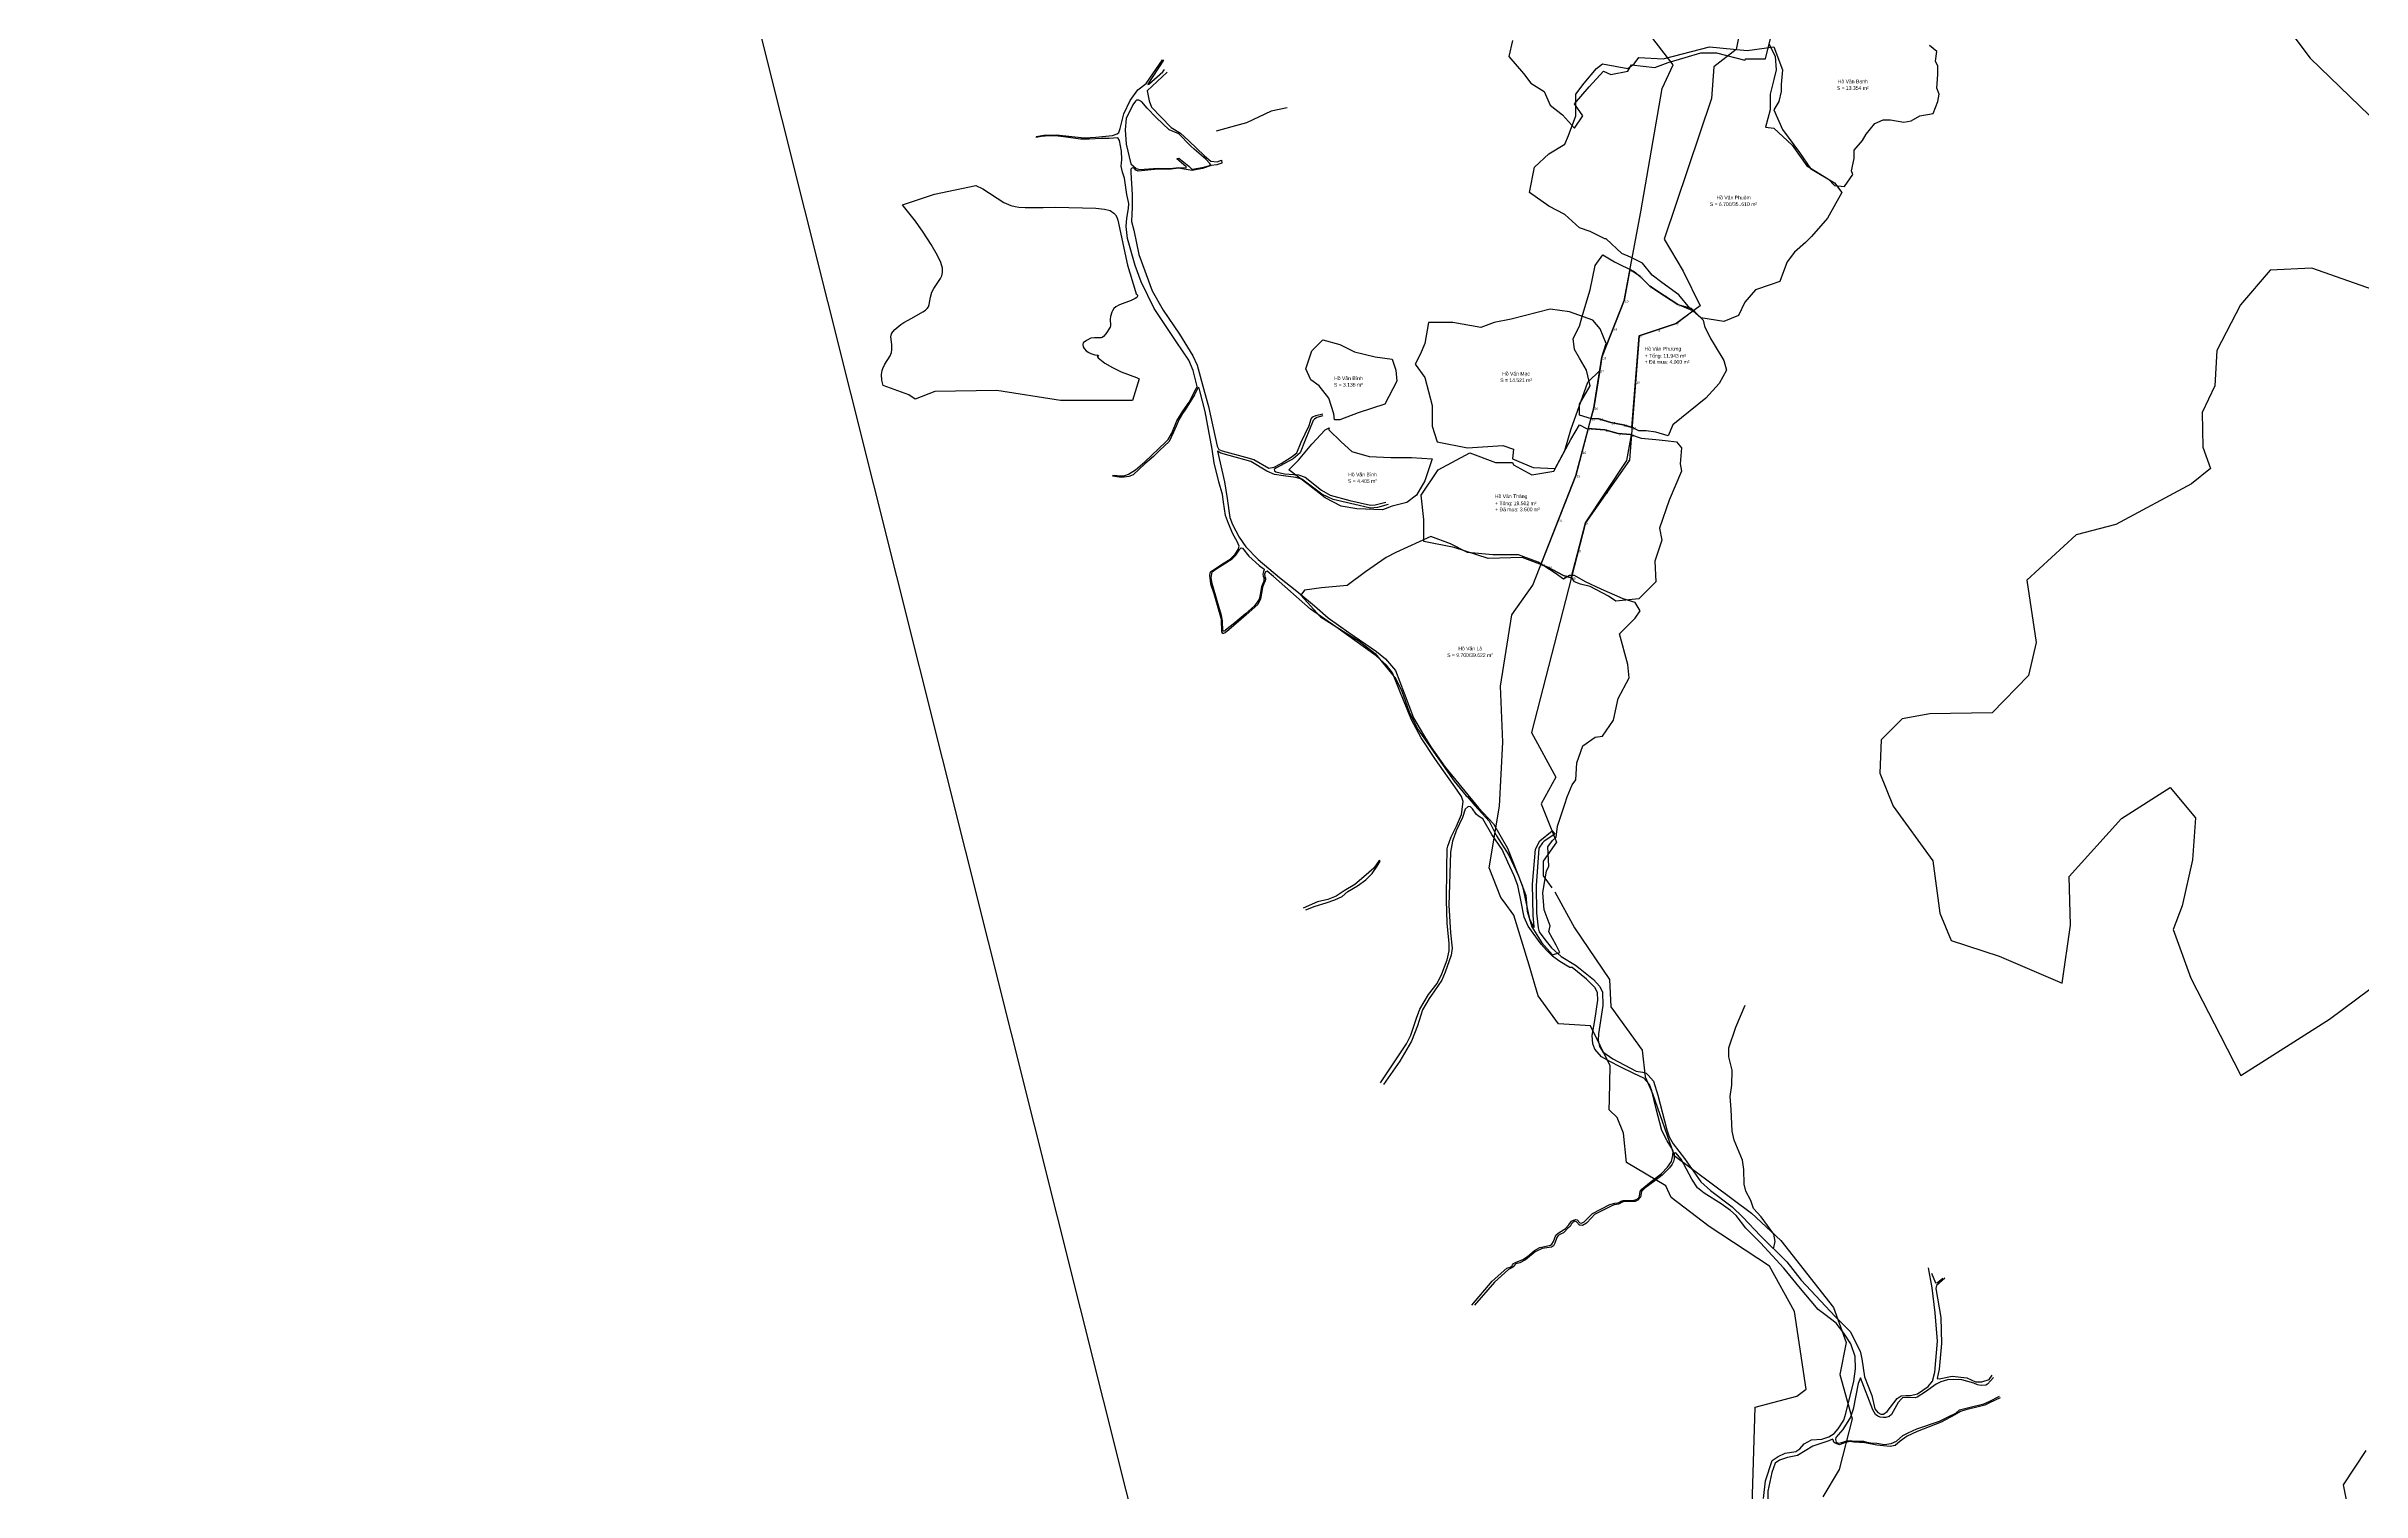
# Model space of a CAD drawing. Extents: x 552101 to 560756, y 1825061 to 1833835.
# Drawn here: x 552101 to 554006, y 1830294 to 1831483 of the extents above; entities that cross this region are included whole.
import ezdxf

# ---------------------------------------------------------------- set-up
doc = ezdxf.new("R2010")
doc.units = 0
for name, color, linetype in [('07', 7, 'Continuous'), ('2', 7, 'Continuous'), ('5', 7, 'Continuous'), ('bien 10.3.24 hc  theo rai thua', 7, 'Continuous'), ('DUONG DAT', 7, 'Continuous'), ('Level 12', 7, 'Continuous'), ('Level 7', 7, 'Continuous'), ('nha', 7, 'Continuous'), ('Xin bien rung', 7, 'Continuous')]:
    doc.layers.add(name, color=color, linetype=linetype)

# ---------------------------------------------------------------- blocks, each defined once
blk = doc.blocks.new('đường đất')
at = {"layer": 'DUONG DAT'}
for points in [[(140440.75, 465177.44), (140442.29, 465177.66), (140444.94, 465177.73), (140447.52, 465177.51), (140450.75, 465177.16), (140453.21, 465177.25), (140456.64, 465177.64), (140457.65, 465177.98), (140457.99, 465178.22), (140458.3, 465179.05), (140459.01, 465182.13), (140460.35, 465184.96), (140461.99, 465187.14), (140463.72, 465188.49), (140467.08, 465193.43), (140467.31, 465193.38), (140464.02, 465188.32), (140464.03, 465188.28), (140464.24, 465188.32), (140467.16, 465190.94), (140467.55, 465191.41)], [(140468.11, 465190.88), (140463.94, 465186.97), (140464.31, 465184.86), (140464.8, 465183.55), (140466.82, 465181.44), (140468.9, 465179.29), (140470.88, 465178.12), (140472.64, 465176.49), (140475.86, 465173.36), (140477.18, 465172.23), (140478.5, 465172.13), (140479.45, 465172.45), (140479.51, 465171.86), (140478.44, 465171.46), (140477.27, 465171.33), (140475.47, 465170.69), (140473.31, 465170.29), (140471.67, 465170.55), (140470.45, 465170.77), (140468.95, 465170.58), (140465.42, 465170.5), (140462.02, 465170.2), (140461.53, 465170.35), (140461.22, 465170.8), (140460.76, 465170.83), (140460.53, 465170.59), (140460.5, 465169.89), (140460.79, 465165.19), (140460.77, 465162.62), (140460.7, 465161.18), (140460.66, 465159.64), (140461.1, 465157.86), (140462.2, 465152.78), (140464.98, 465145.14), (140467.22, 465141.1), (140470.65, 465136.12), (140473.47, 465131.6), (140474.36, 465129.61), (140475.91, 465124.01), (140476.75, 465120.99), (140478.5, 465112.68), (140478.91, 465112.02), (140479.58, 465111.73), (140484.45, 465110.45), (140486.2, 465109.91), (140489.3, 465108.1), (140490.43, 465108.34), (140491.9, 465109.12), (140493.99, 465110.44), (140495.17, 465111.3), (140496.09, 465113.57), (140497.76, 465117.01), (140498.18, 465118.41), (140498.51, 465118.87), (140499.14, 465119.13), (140500.64, 465119.44)], [(140493.13, 465183.4), (140489.82, 465182.68), (140484.63, 465180.24), (140481.63, 465179.4), (140478.31, 465178.52)], [(140456.69, 465106.68), (140458.63, 465106.49), (140459.25, 465106.58), (140460.03, 465106.84), (140461.48, 465107.74), (140463.41, 465109.42), (140467.75, 465113.55), (140468.27, 465114.13), (140469.04, 465115.43), (140470.12, 465117.98), (140471.38, 465120.02), (140472.66, 465121.93), (140474.16, 465124.74), (140474.37, 465125.2), (140473.51, 465128.53), (140472.59, 465130.68), (140469.99, 465134.6), (140465.39, 465141.5), (140462.68, 465147.05), (140461.37, 465150.46), (140459.82, 465156.12), (140459.52, 465158.6), (140459.64, 465160.32), (140460.03, 465162.34), (140460.07, 465163.39), (140459.65, 465165.27), (140459.19, 465168.69), (140458.77, 465169.98), (140458.51, 465171.24), (140458.61, 465172.58), (140458.55, 465174.34), (140458.11, 465176.6), (140457.8, 465177.11), (140456, 465177.01), (140454.36, 465176.97), (140451.78, 465176.85), (140450.01, 465176.87), (140447.01, 465177.27), (140444.79, 465177.57), (140443.39, 465177.53), (140441.85, 465177.38), (140440.64, 465177.23)], [(140512.69, 464979.7), (140515.18, 464983.48), (140518.06, 464987.87), (140519.02, 464989.67), (140520.16, 464993.18), (140520.86, 464995.12), (140522.66, 464998.14), (140524.46, 465000.47), (140525.49, 465002.5), (140526.58, 465005.41), (140527, 465007.29), (140526.97, 465008.78), (140526.58, 465013.09), (140526.47, 465017.85), (140526.49, 465024.54), (140526.61, 465028.57), (140526.73, 465029.16), (140527.42, 465031.11), (140528.54, 465033.33), (140529.57, 465035.75), (140529.9, 465038.49), (140529.6, 465039.5), (140528.64, 465040.87), (140524.17, 465047.27), (140521.16, 465051.8), (140519.11, 465055.51), (140516.66, 465061.56), (140515.17, 465065.39), (140513.88, 465066.99), (140511.76, 465068.93), (140503.29, 465074.98), (140498.02, 465078.69), (140490.29, 465085.46), (140488.99, 465086.57), (140488.63, 465086.45), (140488.41, 465085.98), (140488.5, 465085.48), (140488.61, 465085.13), (140488.61, 465084.83), (140488.47, 465084.35), (140488.26, 465083.94), (140487.98, 465083.27), (140487.91, 465082.77), (140487.57, 465080.79), (140487.02, 465079.66), (140484.6, 465077.46), (140480.97, 465074.33), (140480.17, 465073.72), (140479.86, 465073.58), (140479.74, 465073.61), (140479.54, 465073.96), (140479.43, 465076.47), (140478.74, 465078.92), (140477.89, 465081.85), (140477.24, 465083.85), (140477.12, 465084.61), (140477, 465085.77), (140477.15, 465086.49), (140479.97, 465088.37), (140481.24, 465089.14), (140482.3, 465090.12), (140482.94, 465091.12), (140483.12, 465091.82), (140482.69, 465092.83), (140481.84, 465094.41), (140480.91, 465096.54), (140480.24, 465098.23), (140479.89, 465101.04), (140479.67, 465102.64), (140478.89, 465105.26), (140477.94, 465109.26), (140477.51, 465112.11), (140476.75, 465116.23), (140476.01, 465119.97), (140474.93, 465124.28), (140474.79, 465124.86), (140474.62, 465124.99), (140474.48, 465124.88), (140473.8, 465123.45), (140471.88, 465120.33), (140471.28, 465119.52), (140470.61, 465118.36), (140469.94, 465116.88), (140469.43, 465115.64), (140468.5, 465113.69), (140466.58, 465111.88), (140465.26, 465110.54), (140463.4, 465108.99), (140460.95, 465106.72), (140460.09, 465106.36), (140459.1, 465106.22), (140458.07, 465106.21), (140456.67, 465106.44)], [(140500.6, 465119.03), (140499.35, 465118.68), (140498.88, 465118.39), (140498.59, 465118.09), (140497.83, 465116.17), (140496.89, 465113.99), (140495.88, 465111.33), (140494.39, 465110.08), (140490.8, 465108.15), (140490.42, 465107.82), (140490.51, 465107.55), (140490.78, 465107.34), (140492.62, 465106.95), (140495.49, 465106.73), (140496.94, 465106.23), (140500.3, 465103.52), (140502.15, 465102.49), (140506.28, 465101.38), (140510.54, 465100.36), (140511.55, 465100.44), (140513.78, 465101.02)], [(140514.24, 465100.55), (140512.02, 465099.88), (140510.58, 465099.77), (140508.22, 465100.29), (140502.77, 465101.55), (140500.38, 465102.71), (140498.44, 465104.12), (140496.25, 465105.79), (140494.98, 465106.15), (140492.36, 465106.53), (140490.53, 465106.81), (140488.94, 465107.49), (140485.56, 465109.53), (140481.05, 465110.74), (140479.31, 465111.24), (140478.59, 465111.67), (140480.08, 465105.28), (140480.61, 465101.78), (140481.18, 465097.83), (140481.76, 465096.36), (140483.12, 465093.72), (140484.49, 465091.68), (140487.09, 465089.02), (140491.58, 465085.27), (140495.21, 465082.42), (140498.85, 465079.39), (140501.75, 465076.87), (140506.06, 465073.81), (140511.82, 465069.79), (140513.73, 465068.28), (140515.82, 465065.83), (140517.57, 465061.14), (140519.54, 465055.97), (140521.66, 465052.44), (140523.2, 465049.87), (140526.14, 465045.68), (140533.14, 465037.18), (140536.24, 465033.79), (140539.19, 465028.7), (140542.3, 465020.81), (140543.79, 465013.9), (140544.68, 465012.18), (140544.78, 465012.37), (140544.52, 465014.64), (140544.4, 465021.22), (140545.06, 465028.55), (140545.97, 465030.24), (140548.5, 465032.36), (140549.06, 465031.65), (140546.87, 465030.21), (140546.5, 465029.85), (140545.76, 465028.7), (140545.19, 465020.84), (140545.22, 465015.21), (140545.62, 465012.09), (140545.82, 465011.23), (140546.99, 465009.63), (140548.38, 465007.92), (140550.41, 465006.13), (140553.36, 465004.31), (140554.36, 465003.53), (140557.12, 465001.29), (140558.48, 464999.84), (140559.05, 464998.63), (140559.07, 464995.88), (140558.18, 464989.92), (140558.14, 464988.61), (140558.38, 464987.29), (140559.12, 464986.17), (140561.2, 464984.75), (140566.1, 464982.16), (140567.36, 464981.92), (140568.18, 464981.71), (140568.58, 464981.31), (140569.68, 464980.04), (140570.59, 464977.1), (140572.48, 464969.87), (140572.93, 464968.43), (140573.79, 464966.97), (140576.2, 464963.89), (140579.61, 464958.99), (140581.63, 464957.2), (140586.12, 464953.77), (140588.33, 464951.67), (140592.01, 464947.72), (140597.52, 464942.31), (140600.57, 464938.45), (140607.63, 464930.87), (140610.76, 464927.72), (140612.87, 464923.64), (140613.23, 464922.02), (140613.77, 464918.25), (140615.28, 464914.37), (140615.96, 464911.57), (140616.56, 464910.82), (140617.18, 464910.5), (140617.73, 464910.48), (140618.54, 464911.01), (140620.62, 464913.74), (140621.42, 464914.3), (140622.39, 464914.36), (140623.35, 464914.36), (140624.86, 464914.73), (140627.09, 464916.25), (140627.96, 464917.38), (140628.47, 464919.28), (140628.99, 464925.75), (140628.53, 464931.62), (140627.89, 464936.91), (140627.11, 464941.03)], [(140531.77, 464933.26), (140536, 464938.25), (140539.08, 464940.95), (140539.74, 464941.16), (140540.06, 464941.39), (140540.23, 464941.7), (140540.46, 464941.99), (140540.87, 464942.19), (140542.39, 464942.79), (140543.37, 464943.43), (140544.81, 464944.69), (140545.96, 464945.29), (140547.27, 464945.56), (140548.19, 464945.78), (140548.47, 464945.97), (140548.81, 464946.54), (140549.31, 464947.89), (140549.8, 464948.31), (140550.88, 464948.96), (140551.31, 464949.3), (140552.01, 464950.06), (140552.54, 464950.77), (140553, 464950.99), (140553.45, 464951.12), (140553.72, 464951.09), (140554.33, 464950.46), (140554.65, 464950.4), (140555.22, 464950.66), (140556.93, 464952.43), (140560.57, 464954.27), (140561.64, 464954.58), (140562.2, 464954.61), (140562.46, 464954.7), (140562.92, 464955), (140563.36, 464955.12), (140565.67, 464955.16), (140566.09, 464955.3), (140566.59, 464955.64), (140566.77, 464956), (140566.9, 464957.01), (140567.26, 464957.52), (140568.83, 464958.84), (140571.36, 464960.73), (140572.64, 464962.1), (140573.44, 464963.27), (140573.73, 464964.52), (140573.77, 464965.5), (140573.43, 464966.15), (140572.55, 464967.6), (140571.4, 464969.74), (140570.27, 464974.3), (140569.36, 464978.03), (140568.88, 464979.37), (140567.69, 464980.68), (140565.6, 464981.64), (140562.76, 464983.07), (140560.54, 464984.18), (140558.85, 464985.16), (140557.45, 464986.76), (140557.01, 464987.87), (140556.9, 464989.58), (140557.45, 464992.71), (140558.08, 464996.96), (140557.97, 464998.53), (140557.49, 464999.56), (140555.72, 465001.36), (140552.72, 465003.79), (140552.19, 465003.8), (140551.38, 465004.28), (140549.89, 465005.16), (140548.57, 465006.2), (140547.32, 465007.44), (140546.22, 465008.67), (140544.56, 465011), (140543.54, 465012.42), (140542.65, 465014.32), (140542.03, 465017.51), (140541.36, 465020.92), (140540.58, 465022.97), (140539.29, 465025.78), (140538.04, 465028.47), (140535.93, 465031.59), (140534.03, 465034.89), (140533.16, 465035.39), (140532.65, 465035.81), (140531.86, 465036.98), (140531.43, 465037.34), (140530.97, 465037.41), (140530.35, 465036.91), (140529.76, 465035.16), (140528.43, 465032.33), (140527.69, 465030.2), (140527.28, 465027.88), (140527.08, 465021.12), (140526.92, 465016.85), (140527.29, 465011.05), (140527.64, 465007.82), (140527.44, 465006.37), (140526.18, 465002.84), (140525.46, 465001.15), (140523.97, 464998.92), (140522.85, 464997.35), (140521.43, 464994.97), (140520.41, 464991.59), (140519.16, 464988.38), (140516.71, 464984.25), (140513.26, 464979.37)], [(140497.06, 465015.84), (140499.04, 465016.63), (140501.27, 465017.31), (140503.12, 465017.96), (140504.62, 465018.65), (140505.8, 465019.68), (140507.82, 465020.85), (140509.56, 465022.12), (140510.9, 465023.47), (140511.94, 465024.95), (140512.59, 465026), (140512.41, 465026.17), (140511.25, 465024.57), (140509.2, 465022.71), (140507.31, 465021.11), (140505.08, 465019.8), (140503.41, 465018.73), (140501.62, 465017.98), (140499.52, 465017.51), (140496.52, 465016.22)], [(140594.76, 464945.01), (140595.12, 464946.53), (140594.8, 464948.07), (140592.19, 464951.71), (140590.56, 464953.47), (140590.02, 464955.14), (140588.99, 464957.1), (140588.62, 464958.53), (140588.55, 464961.61), (140588.29, 464963.58), (140586.55, 464967.75), (140586.09, 464969.58), (140585.95, 464974.16), (140585.72, 464976.82), (140586.02, 464979.22), (140586.12, 464982.33), (140585.45, 464985.16), (140585.45, 464987.05), (140586.88, 464991.3), (140588.82, 464995.92)], [(140592.65, 464892.83), (140593.06, 464896.55), (140594.49, 464900.77), (140595.76, 464901.66), (140597.22, 464902.32), (140599.4, 464902.65), (140600.26, 464903.26), (140601.18, 464904.29), (140602.72, 464905.14), (140604.86, 464905.29), (140606.29, 464905.75), (140607.45, 464906.41), (140608.28, 464907.44), (140609.47, 464909.23), (140609.88, 464910.64), (140611.51, 464917.37), (140611.88, 464919.92), (140611.83, 464922.54), (140610.91, 464925.19), (140609.45, 464927.43), (140607.83, 464929.46), (140605.48, 464931.3), (140604.1, 464932.38), (140600.05, 464937.15), (140596.94, 464940.98), (140592.07, 464946.31), (140588.97, 464949.32), (140586.95, 464952.01), (140585.79, 464953.03), (140583.82, 464954.45), (140580.25, 464956.67), (140578.88, 464957.76), (140577.67, 464959.58), (140575.45, 464963.77), (140574.35, 464965.06), (140574.02, 464965.02), (140574.02, 464964.64), (140574.02, 464963.85), (140573.89, 464963.25), (140573.57, 464962.74), (140573.06, 464961.97), (140571.53, 464960.38), (140569.95, 464959.23), (140567.89, 464957.67), (140567.19, 464956.97), (140567, 464955.81), (140566.39, 464955.16), (140565.84, 464954.94), (140564.97, 464954.91), (140563.58, 464954.9), (140562.97, 464954.72), (140562.67, 464954.46), (140562.4, 464954.34), (140561.93, 464954.28), (140561.48, 464954.22), (140561, 464953.98), (140557.38, 464952.22), (140556.77, 464951.51), (140555.66, 464950.4), (140554.85, 464949.93), (140554.4, 464949.95), (140554.2, 464949.99), (140553.61, 464950.64), (140553.27, 464950.77), (140552.92, 464950.6), (140552.58, 464950.22), (140552.27, 464949.71), (140551.86, 464949.38), (140550.87, 464948.38), (140550.25, 464948.12), (140549.75, 464947.78), (140549.48, 464947.39), (140549.09, 464946.18), (140548.78, 464945.68), (140548.38, 464945.38), (140546.42, 464945.07), (140544.95, 464944.43), (140542.96, 464942.75), (140541.79, 464942.12), (140540.94, 464941.92), (140540.71, 464941.68), (140540.4, 464941.26), (140540.06, 464941.05), (140539.4, 464940.74), (140536.5, 464938.07), (140532.31, 464933.28)], [(140627.79, 464939.94), (140628.61, 464937.93), (140629.01, 464937.98), (140630.15, 464938.89)], [(140630.54, 464938.87), (140628.79, 464937.33), (140628.67, 464936.75), (140629.69, 464930.68), (140629.83, 464925.24), (140629.39, 464919.88), (140628.97, 464917.95), (140629.37, 464917.87), (140632.12, 464918.43), (140635.15, 464918.09), (140636.96, 464917.21), (140638.3, 464917.21), (140639.85, 464917.73), (140640.41, 464918.63)], [(140640.75, 464918.11), (140639.45, 464916.77), (140639.11, 464916.55), (140638.16, 464916.47), (140637.36, 464916.59), (140636.64, 464916.99), (140634.11, 464917.67), (140632.4, 464917.7), (140631.1, 464917.65), (140629.71, 464917.27), (140628.71, 464916.75), (140626.49, 464915.13), (140624.78, 464914.04), (140624.44, 464913.88), (140622.67, 464913.94), (140621.73, 464913.86), (140621.47, 464913.66), (140620.77, 464912.94), (140619.39, 464910.43), (140618.92, 464910.02), (140618.22, 464909.78), (140617.64, 464909.76), (140617.02, 464909.84), (140616.54, 464910.04), (140616.05, 464910.41), (140615.51, 464911.41), (140612.94, 464918.06), (140612.46, 464916.89), (140611.43, 464911.55), (140610.85, 464909.87), (140609.27, 464907.29), (140607.78, 464905.61), (140607.7, 464905.18), (140607.86, 464904.66), (140607.98, 464904.59), (140608.37, 464904.45), (140609.03, 464904.53), (140610.06, 464904.92), (140610.81, 464904.99), (140611.67, 464904.81), (140612.78, 464904.87), (140613.53, 464904.84), (140614.24, 464904.64), (140615.08, 464904.48), (140616.34, 464904.42), (140617.95, 464904.16), (140619.31, 464904.37), (140620.43, 464904.85), (140621.79, 464906.06), (140622.87, 464906.57), (140624.73, 464907.44), (140629.44, 464908.99), (140631.27, 464909.9), (140632.82, 464910.72), (140633.61, 464911.38), (140635.83, 464911.93), (140638.71, 464912.64), (140639.81, 464913.15), (140641.96, 464914.24)], [(140642.09, 464913.86), (140639.89, 464912.87), (140638.89, 464912.35), (140637.81, 464912.08), (140634.97, 464911.42), (140633.86, 464911.04), (140632.66, 464910.33), (140629.8, 464908.81), (140624.74, 464906.85), (140622.7, 464905.89), (140621.25, 464904.81), (140620.2, 464903.97), (140619.1, 464903.73), (140616.32, 464904), (140613.82, 464904.46), (140611.52, 464904.62), (140610.63, 464904.74), (140609.6, 464904.46), (140608.56, 464904.08), (140607.61, 464904.39), (140607.38, 464904.62), (140607.24, 464905.09), (140607.1, 464905.24), (140606.32, 464904.88), (140602.99, 464903.81), (140599.76, 464901.87), (140597.65, 464901.41), (140596, 464900.88), (140595.08, 464900.24), (140594.38, 464898.31), (140593.61, 464894.4), (140593.59, 464889.96)]]:
    blk.add_lwpolyline(points, dxfattribs=at)
for points in [[(140472.97, 465175.46), (140470.49, 465178), (140468.48, 465178.8), (140465.81, 465181.39), (140463.9, 465183.33), (140462.8, 465184.68), (140462.19, 465185.01), (140461.67, 465184.98), (140461.47, 465184.8), (140460.9, 465184.03), (140459.54, 465181.17), (140459.28, 465178.8), (140459.49, 465175.82), (140460.51, 465171.67), (140461.61, 465170.75), (140462.31, 465170.51), (140466.24, 465170.77), (140467.78, 465170.71), (140469.25, 465170.8), (140470.44, 465170.96), (140472.02, 465170.83), (140472.13, 465170.92), (140472.08, 465171.08), (140470.12, 465172.77), (140470.49, 465172.87), (140472.64, 465171.2), (140473.26, 465170.56), (140473.4, 465170.56), (140475.73, 465170.98), (140476.95, 465171.38), (140477.12, 465171.54), (140476.98, 465171.75), (140476.19, 465172.65), (140473.73, 465174.78)], [(140481.64, 465089.18), (140482.45, 465089.96), (140483.29, 465091.18), (140483.52, 465091.48), (140483.82, 465091.42), (140485.18, 465089.75), (140487.28, 465087.81), (140488.34, 465087), (140488.35, 465086.87), (140488.21, 465086.51), (140488.06, 465086), (140488.16, 465085.59), (140488.32, 465085.08), (140488.31, 465084.83), (140488.26, 465084.49), (140487.78, 465083.31), (140487.54, 465081.74), (140487.33, 465080.72), (140486.92, 465080.11), (140486.31, 465079.34), (140484.46, 465077.66), (140482.24, 465075.84), (140480.29, 465074.24), (140480.15, 465074.1), (140479.98, 465074.08), (140479.83, 465074.08), (140479.72, 465074.16), (140479.62, 465076.22), (140479.46, 465077.37), (140478.55, 465080.41), (140477.5, 465084), (140477.31, 465085.23), (140477.5, 465086.49), (140478.22, 465087.02), (140480.36, 465088.35)]]:
    blk.add_lwpolyline(points, close=True, dxfattribs=at)

msp = doc.modelspace()

# ---------------------------------------------------------------- linework, layer by layer
at = {"layer": '07'}
for points in [[(553307.2, 1831487.7), (553304.2, 1831474.7), (553316.3, 1831460.7), (553322.3, 1831452.7), (553333.3, 1831445.7), (553338.3, 1831434.7), (553348.3, 1831426.7), (553358.3, 1831415.6), (553365.3, 1831425.7), (553358.3, 1831435.7), (553370.3, 1831449.7), (553382.3, 1831462.7), (553388.3, 1831459.7), (553402.3, 1831462.7), (553405.3, 1831467.7), (553424.3, 1831465.7), (553435.3, 1831469.7), (553449.3, 1831473.7), (553462.3, 1831477.7), (553475.3, 1831477.7), (553498.4, 1831471.7), (553499.4, 1831472.7), (553515.4, 1831472.7), (553520.4, 1831492.7)], [(553518.4, 1831484.7), (553523.4, 1831474.7), (553524.4, 1831463.7), (553522.4, 1831455.7), (553519.4, 1831443.7), (553519.4, 1831430.7), (553515.4, 1831416.6), (553522.4, 1831415.6), (553537.4, 1831401.6), (553549.4, 1831384.6), (553567.4, 1831373.6), (553572.4, 1831368.6), (553580.4, 1831367.6), (553587.4, 1831377.6), (553586.4, 1831380.6), (553588.4, 1831390.6), (553588.4, 1831397.6), (553595.4, 1831405.6), (553598.4, 1831410.6), (553605.4, 1831419.6), (553612.4, 1831422.6), (553618.4, 1831422.6), (553629.4, 1831420.6), (553635.4, 1831421.6), (553642.4, 1831425.7), (553653.4, 1831427.7), (553657.4, 1831437.7), (553658.4, 1831443.7), (553656.4, 1831448.7), (553657.4, 1831459.7), (553657.4, 1831466.7), (553655.4, 1831470.7), (553656.4, 1831478.7), (553650.4, 1831483.7)], [(553156.4, 1831169.1), (553156.2, 1831167.5), (553166.2, 1831157.5), (553175.2, 1831149.5), (553189.2, 1831145.5), (553207.2, 1831144.5), (553224.2, 1831144.5), (553241.2, 1831143.5), (553235.2, 1831125.5), (553228.2, 1831113.5), (553220.2, 1831107.5), (553208.2, 1831104.5), (553200.2, 1831101.5), (553179.2, 1831102.5), (553166.2, 1831104.5), (553153.2, 1831111.5), (553139.2, 1831122.5), (553123.1, 1831134.5), (553131.1, 1831142.5), (553142.2, 1831155.5), (553153.2, 1831167.5), (553156.4, 1831169.1)]]:
    msp.add_lwpolyline(points, dxfattribs=at)
for points in [[(553383.3, 1831324.6), (553371.3, 1831330.6), (553362.3, 1831333.6), (553350.3, 1831344.6), (553337.3, 1831351.6), (553321.3, 1831362.6), (553325.3, 1831383.6), (553337.3, 1831394.6), (553350.3, 1831402.6), (553353.3, 1831409.6), (553359.3, 1831425.7), (553359.3, 1831443.7), (553366.3, 1831452.7), (553376.3, 1831464.7), (553381.3, 1831468.7), (553402.3, 1831464.7), (553407.3, 1831468.7), (553411.3, 1831473.7), (553431.3, 1831472.7), (553447.3, 1831476.7), (553469.3, 1831482.7), (553500.4, 1831479.7), (553522.4, 1831482.7), (553529.4, 1831463.7), (553528.4, 1831451.7), (553528.4, 1831445.7), (553526.4, 1831437.7), (553522.4, 1831430.7), (553529.4, 1831414.6), (553543.4, 1831395.6), (553552.4, 1831382.6), (553572.4, 1831370.6), (553578.4, 1831362.6), (553566.4, 1831341.6), (553553.4, 1831326.6), (553548.4, 1831321.6), (553539.4, 1831313.6), (553533.4, 1831305.6), (553530.4, 1831297.6), (553527.4, 1831289.6), (553519.4, 1831286.6), (553507.4, 1831282.6), (553498.4, 1831272.6), (553493.3, 1831261.6), (553481.3, 1831256.6), (553462.3, 1831259.6), (553453.3, 1831267.6), (553444.3, 1831278.6), (553430.3, 1831288.6), (553422.3, 1831294.6), (553414.3, 1831304.6), (553404.3, 1831309.6), (553397.3, 1831312.6), (553384.3, 1831324.6)], [(553381.7, 1831311.4), (553391.3, 1831305.6), (553407.3, 1831297.6), (553407.3, 1831297.6), (553412.3, 1831293.6), (553420.3, 1831285.6), (553432.3, 1831277.6), (553443.3, 1831270.6), (553454.3, 1831267.6), (553464.3, 1831257.6), (553465.3, 1831252.6), (553470.3, 1831242.5), (553473.3, 1831237.5), (553481.3, 1831224.5), (553483.3, 1831216.5), (553477.3, 1831205.5), (553466.3, 1831193.5), (553439.3, 1831171.5), (553435.3, 1831162.5), (553425.3, 1831165.5), (553417.3, 1831166.5), (553411.3, 1831166.5), (553405.3, 1831169.5), (553398.3, 1831171.5), (553388.3, 1831173.5), (553378.3, 1831176.5), (553372.3, 1831176.5), (553362.3, 1831179.5), (553362.3, 1831188.5), (553371.3, 1831203.5), (553368.3, 1831216.5), (553362.3, 1831226.5), (553358.3, 1831233.5), (553357.3, 1831242.5), (553362.3, 1831252.6), (553365.3, 1831262.6), (553371.3, 1831282.6), (553375.3, 1831302.6)], [(553307.2, 1831143.5), (553324.3, 1831136.5), (553342.3, 1831135.5), (553350.3, 1831150.5), (553355.3, 1831167.5), (553369.3, 1831206.5), (553379.1, 1831216.3), (553380.8, 1831227.1), (553384.3, 1831238.5), (553379.3, 1831250.6), (553373.3, 1831257.6), (553354.3, 1831264.6), (553338.3, 1831266.6), (553306.2, 1831258.6), (553292.2, 1831255.6), (553281.2, 1831251.6), (553258.2, 1831255.6), (553238.2, 1831255.6), (553235.2, 1831238.5), (553231.2, 1831229.5), (553227.2, 1831221.5), (553235.2, 1831210.5), (553241.2, 1831187.5), (553241.2, 1831170.5), (553245.2, 1831157.5), (553270.2, 1831152.5), (553299.2, 1831154.5), (553308.2, 1831151.5), (553307.2, 1831143.5)], [(553160.9, 1831175.5), (553160.2, 1831180.5), (553156.2, 1831193.5), (553148.2, 1831203.5), (553141.2, 1831208.5), (553137.2, 1831217.5), (553142.2, 1831232.5), (553151.2, 1831241.5), (553165.2, 1831237.5), (553177.2, 1831231.5), (553194.2, 1831227.5), (553208.2, 1831225.5), (553211.2, 1831216.5), (553212.2, 1831207.5), (553202.2, 1831188.5), (553180.2, 1831181.5), (553165.2, 1831175.5)], [(553308.2, 1831138.5), (553323.3, 1831130.5), (553341.3, 1831133.5), (553355.3, 1831159.5), (553362.3, 1831171.5), (553368.3, 1831168.5), (553383.3, 1831167.5), (553394.3, 1831164.5), (553404.3, 1831163.5), (553413.3, 1831160.5), (553425.3, 1831159.5), (553433.3, 1831158.5), (553442.3, 1831157.5), (553446.3, 1831152.5), (553445.3, 1831139.5), (553446.3, 1831133.5), (553436.3, 1831109.5), (553428.3, 1831086.5), (553430.3, 1831076.5), (553424.3, 1831059.4), (553425.3, 1831042.4), (553411.3, 1831028.4), (553392.3, 1831026.4), (553386.3, 1831030.4), (553371.3, 1831038.4), (553363.3, 1831040.4), (553358.3, 1831042.4), (553356.3, 1831045.4), (553349.3, 1831047.4), (553336.3, 1831054.4), (553315.2, 1831062.4), (553287.2, 1831061.4), (553259.2, 1831070.5), (553234.2, 1831075.5), (553234.2, 1831093.5), (553232.2, 1831113.5), (553246.2, 1831134.5), (553272.2, 1831148.5), (553293.2, 1831140.5), (553307.2, 1831140.5)], [(553270.2, 1830865.3), (553276.2, 1830858.3), (553288.2, 1830845.3), (553294.2, 1830833.3), (553304.2, 1830817.3), (553312.2, 1830800.3), (553318.3, 1830784.3), (553319.3, 1830771.3), (553323.3, 1830758.3), (553331.3, 1830745.3), (553340.3, 1830735.3), (553346.3, 1830737.3), (553343.3, 1830743.3), (553337.3, 1830754.3), (553338.3, 1830759.3), (553333.3, 1830772.3), (553332.3, 1830786.3), (553333.3, 1830793.3), (553335.3, 1830804.3), (553337.3, 1830808.3), (553336.3, 1830824.3), (553340.3, 1830829.3), (553343.3, 1830832.3), (553344.3, 1830841.3), (553347.3, 1830850.3), (553350.3, 1830859.3), (553352.3, 1830865.3), (553356.3, 1830875.3), (553359.3, 1830879.3), (553360.3, 1830893.4), (553365.3, 1830907.4), (553375.3, 1830914.4), (553381.3, 1830915.4), (553390.3, 1830928.4), (553394.3, 1830946.4), (553403.3, 1830963.4), (553402.3, 1830974.4), (553395.3, 1830999.4), (553408.3, 1831012.4), (553412.3, 1831018.4), (553408.3, 1831025.4), (553398.3, 1831028.4), (553380.3, 1831036.4), (553367.3, 1831042.4), (553358.3, 1831047.4), (553354.3, 1831047.4), (553349.3, 1831044.4), (553342.3, 1831049.4), (553328.3, 1831058.4), (553312.2, 1831064.4), (553291.2, 1831064.4), (553270.2, 1831066.5), (553256.2, 1831073.5), (553240.2, 1831079.5), (553211.2, 1831066.5), (553203.2, 1831062.4), (553186.2, 1831050.4), (553171.2, 1831039.4), (553150.2, 1831037.4), (553136.1, 1831035.4), (553133.1, 1831031.4), (553149.2, 1831013.4), (553170.2, 1831000.4), (553181.2, 1830993.4), (553194.2, 1830983.4), (553211.2, 1830962.4), (553216.2, 1830952.4), (553222.2, 1830935.4), (553229.2, 1830921.4), (553259.2, 1830878.3), (553269.2, 1830866.3)]]:
    msp.add_lwpolyline(points, close=True, dxfattribs=at)
at = {"layer": '2'}
for points in [[(553943.7, 1831500), (553963.7, 1831473.2), (554020.8, 1831418.2)], [(553000.1, 1831209.4), (552994.6, 1831191.5), (552935.4, 1831191.5), (552883, 1831199.8), (552832, 1831199), (552815.8, 1831192.5), (552810.6, 1831196.1), (552789.3, 1831203.8), (552788.3, 1831208.2), (552788.1, 1831212.9), (552788.6, 1831216.1), (552789.1, 1831218), (552790.7, 1831221.5), (552795.1, 1831228.2), (552796.3, 1831231.1), (552796.6, 1831233.2), (552796.5, 1831237.5), (552795.6, 1831243.8), (552796.3, 1831246.5), (552797.4, 1831248.1), (552799.1, 1831250.1), (552803.8, 1831254.1), (552806.5, 1831255.8), (552813.1, 1831259.2), (552822.1, 1831264.5), (552824.2, 1831265.9), (552825.7, 1831267.3), (552826.6, 1831268.7), (552827.3, 1831270.6), (552828.3, 1831276.5), (552829.5, 1831280.6), (552831.1, 1831283.7), (552836.6, 1831291.9), (552837.6, 1831294), (552838.2, 1831296.8), (552838.1, 1831300.5), (552836.7, 1831305.2), (552834, 1831310.9), (552828.9, 1831320), (552822.4, 1831330.2), (552816.1, 1831339.1), (552806.2, 1831351.6), (552805.2, 1831352.7), (552831.5, 1831361.3), (552865.6, 1831368.5), (552865.7, 1831368.5), (552871.3, 1831365.6), (552888.8, 1831354.6), (552894.4, 1831352.1), (552897.9, 1831351.1), (552901, 1831350.7), (552906.3, 1831350.4), (552921.1, 1831350.4), (552931.3, 1831350.6), (552964.3, 1831349.7), (552971.4, 1831349.1), (552976.3, 1831347.8), (552979.2, 1831345.8), (552980.5, 1831344.3), (552981.6, 1831342.5), (552982.6, 1831340), (552990.5, 1831302.9), (552996.9, 1831281.2), (552997.6, 1831279.4), (552998.3, 1831278.9), (552998.6, 1831277.9), (552998.6, 1831277.3), (552998, 1831276.2), (552996.8, 1831275.4), (552993.5, 1831273.9), (552983.8, 1831270.4), (552980.8, 1831268.6), (552979.3, 1831267.2), (552978, 1831265.3), (552977.5, 1831264.1), (552976.5, 1831260.6), (552976.2, 1831258.6), (552976.5, 1831253.3), (552976.2, 1831251.8), (552972.7, 1831246.5), (552970.6, 1831244.1), (552969.6, 1831243.3), (552968.7, 1831243), (552963.2, 1831243.1), (552960.4, 1831242.8), (552956.6, 1831240.8), (552954.1, 1831238.9), (552953.6, 1831237.7), (552954, 1831235.8), (552954.8, 1831234.3), (552956.4, 1831232.4), (552958.5, 1831231.1), (552960.2, 1831230.3), (552963.6, 1831229.1), (552965.4, 1831228.9), (552966.4, 1831228.9), (552966.5, 1831228.4), (552966.4, 1831227.8), (552965.4, 1831227.8), (552966.4, 1831226.6), (552971.9, 1831222.4), (552978.1, 1831218.6), (552985.3, 1831215.2), (552997.9, 1831210.4), (553000.1, 1831209.4)], [(554035.2, 1831275.8), (553965, 1831300.5), (553930.8, 1831298.7), (553906.4, 1831270.4), (553886.8, 1831232.6), (553885.3, 1831203.7), (553874.9, 1831181.6), (553875.4, 1831153.1), (553881.8, 1831135.7), (553866.1, 1831122.9), (553803.8, 1831089.6), (553771.3, 1831080.9), (553730.6, 1831043.7), (553738.2, 1830992.5), (553731.8, 1830965.2), (553702.1, 1830934.4), (553650.8, 1830933.7), (553628.1, 1830929.6), (553610.7, 1830912.2), (553609.5, 1830884.9), (553620.6, 1830857.6), (553653.1, 1830812.8), (553659, 1830769.7), (553668.3, 1830747), (553707.8, 1830734.2), (553759.6, 1830712.1), (553766.5, 1830759.8), (553765.4, 1830799.9), (553808.4, 1830847.5), (553848.5, 1830873.1), (553869.5, 1830848.1), (553866.8, 1830813.6), (553858.5, 1830775.6), (553851, 1830756.2), (553865.6, 1830716.2), (553889.6, 1830669.1), (553906.8, 1830635.9), (553979.6, 1830682.5), (554024.7, 1830715.9)], [(554009.5, 1830327.3), (553991, 1830299.3), (554007.6, 1830214.5)]]:
    msp.add_lwpolyline(points, dxfattribs=at)
at = {"layer": '5'}
for points in [[(553411.5, 1831244.7), (553442.1, 1831254.9), (553455.8, 1831265.2), (553455.8, 1831265.2), (553455.8, 1831265.2), (553443.3, 1831270.6), (553432.3, 1831277.6), (553420.3, 1831285.6), (553412.3, 1831293.6), (553412.3, 1831293.6), (553403.9, 1831299.3), (553399.2, 1831273.8), (553380.8, 1831227.1), (553379.1, 1831216.3), (553374.1, 1831185.5), (553371.7, 1831176.7), (553371.7, 1831176.7), (553378.3, 1831176.5), (553388.3, 1831173.5), (553398.3, 1831171.5), (553405.6, 1831169.4), (553405.6, 1831169.4)], [(553367.3, 1831090.8), (553401.4, 1831142.1), (553405.1, 1831163.2), (553404.3, 1831163.5), (553394.3, 1831164.5), (553383.3, 1831167.5), (553369.6, 1831168.4), (553359.3, 1831129.8), (553330.5, 1831056.6), (553336.3, 1831054.4), (553349.3, 1831047.4), (553355.7, 1831045.6)]]:
    msp.add_lwpolyline(points, close=True, dxfattribs=at)
at = {"layer": 'bien 10.3.24 hc  theo rai thua'}
for points in [[(553500.1, 1831524.7), (553491.3, 1831480.5), (553473, 1831466.1), (553471, 1831440.2), (553432, 1831324.2), (553447.8, 1831298), (553461.6, 1831269.4), (553442.1, 1831254.9), (553411.5, 1831244.7), (553403.5, 1831142.4), (553367.3, 1831090.8), (553322.9, 1830918.3), (553342.9, 1830881.6), (553330.9, 1830859.5), (553343.6, 1830828.1), (553332.6, 1830812.5), (553332.4, 1830800.4), (553339.6, 1830790.6)], [(553504.4, 1830282.1), (553506.9, 1830363), (553541.3, 1830372.2), (553548.9, 1830378), (553539.3, 1830441.8), (553518.7, 1830479), (553469.1, 1830511.7), (553438, 1830535.7), (553433.5, 1830545.2), (553401.2, 1830564.5), (553398.7, 1830588.6), (553393.5, 1830601.6), (553386.8, 1830607.9), (553387.2, 1830616.2), (553387.8, 1830643.9), (553371.4, 1830676.8), (553345.2, 1830678.6), (553328.4, 1830701.7), (553321, 1830726.9), (553308.4, 1830768), (553300.4, 1830779), (553297.8, 1830782.5), (553288.2, 1830807), (553296.6, 1830857.6), (553299.3, 1830910.3), (553297.5, 1830956.5), (553306.7, 1831015.1), (553323.9, 1831039.7), (553359.3, 1831129.8), (553374.1, 1831185.5), (553380.8, 1831227.1), (553399.2, 1831273.8), (553412.9, 1831346.8), (553430.4, 1831448.3), (553439.6, 1831467.9), (553418.1, 1831495.4)], [(553342.1, 1830787.2), (553358.3, 1830757.6), (553387, 1830715.1), (553388.1, 1830692.6), (553414.1, 1830657), (553416.6, 1830634.9), (553422.5, 1830621.1), (553440.3, 1830570.3), (553504.1, 1830522.7), (553528.2, 1830500.2), (553571.5, 1830445.2), (553581.8, 1830416.2), (553576.6, 1830390.1), (553586.8, 1830353.4), (553576.2, 1830311.7), (553562.6, 1830289.2)]]:
    msp.add_lwpolyline(points, dxfattribs=at)
at = {"layer": 'Level 7'}
for p, q in [((553404.6, 1831297.7), (553404.6, 1831297.7)), ((553413, 1831292), (553413, 1831292)), ((553399.9, 1831272.3), (553399.9, 1831272.3)), ((553421, 1831284), (553421, 1831284)), ((553433, 1831276), (553433, 1831276)), ((553442.8, 1831253.3), (553442.8, 1831253.3)), ((553444, 1831269), (553444, 1831269)), ((553456.5, 1831263.6), (553456.5, 1831263.6)), ((553390.7, 1831248.9), (553390.7, 1831248.9)), ((553412.2, 1831243.1), (553412.2, 1831243.1)), ((553427.5, 1831248.2), (553427.5, 1831248.2)), ((553379.8, 1831214.8), (553379.8, 1831214.8)), ((553381.6, 1831225.5), (553381.6, 1831225.5)), ((553409.2, 1831205.5), (553409.2, 1831205.5)), ((553372.5, 1831175.2), (553372.5, 1831175.2)), ((553374.8, 1831184), (553374.8, 1831184)), ((553379, 1831175), (553379, 1831175)), ((553370.3, 1831166.9), (553370.3, 1831166.9)), ((553384, 1831166), (553384, 1831166)), ((553389, 1831172), (553389, 1831172)), ((553395, 1831163), (553395, 1831163)), ((553399, 1831170), (553399, 1831170)), ((553405.8, 1831161.7), (553405.8, 1831161.7)), ((553406.3, 1831167.9), (553406.3, 1831167.9)), ((553365.2, 1831147.6), (553365.2, 1831147.6)), ((553402.1, 1831140.6), (553402.1, 1831140.6)), ((553403.9, 1831151.2), (553403.9, 1831151.2)), ((553360.1, 1831128.3), (553360.1, 1831128.3)), ((553385.1, 1831115), (553385.1, 1831115)), ((553345.7, 1831091.7), (553345.7, 1831091.7)), ((553368, 1831089.3), (553368, 1831089.3)), ((553362.2, 1831066.7), (553362.2, 1831066.7)), ((553331.3, 1831055.2), (553331.3, 1831055.2)), ((553337, 1831053), (553337, 1831053)), ((553350, 1831046), (553350, 1831046)), ((553356.4, 1831044.2), (553356.4, 1831044.2))]:
    msp.add_line(p, q, dxfattribs=at)
at = {"layer": 'Xin bien rung'}
msp.add_lwpolyline([(556492.3, 1826044.4), (556957.8, 1829142.7), (559462, 1828846.8), (560756.2, 1831676.1), (557556.4, 1831717.5), (556918.6, 1831214.4), (554776.3, 1832652.6), (554203.6, 1832764.1), (553732.4, 1832468.4), (553113.9, 1832536.6), (552937.9, 1833331.2), (552100.7, 1833835), (553329.4, 1828937.7), (552776.5, 1827901.1)], dxfattribs=at)

# ---------------------------------------------------------------- block references
at = {"layer": 'nha', "xscale": 3.93921, "yscale": 3.93921}
msp.add_blockref('đường đất', (-310.2, -1022.7), dxfattribs=at)

# ---------------------------------------------------------------- texts
at = {"layer": '07'}
for s, height, p in [('S = 13.354 m²', 3.002, (553574.2, 1831447.2)), ('Hồ Văn Banh', 3.002, (553575, 1831452.6)), ('S = 6.700/35..610 m²', 3.002, (553469.7, 1831351.6)), ('Hồ Văn Phuôm', 3.002, (553475.2, 1831357)), ('Hồ Văn Phương', 3.002, (553416, 1831232.6)), ('Hồ Văn Mạc', 3, (553298.8, 1831212.1)), ('+ Tổng: 11.943 m²', 3.002, (553416.1, 1831226.8)), ('+ Đã mua: 4.000 m²', 3.002, (553416.1, 1831221.8)), ('S = 3.135 m²', 3.002, (553160.3, 1831203)), ('Hồ Văn Bình', 3.002, (553160.5, 1831208.4)), ('S = 14.521 m²', 3.002, (553297.2, 1831206.7)), ('S = 4.405 m²', 3.002, (553171.9, 1831123.7)), ('Hồ Văn Bình', 3.002, (553172.1, 1831129.1)), ('+ Tổng: 19.502 m²', 3.002, (553293, 1831105.4)), ('+ Đã mua: 3.500 m²', 3.002, (553293, 1831100.4)), ('Hồ Văn Thâng', 3.002, (553292.8, 1831111.2)), ('Hồ Văn Là', 3, (553262.7, 1830985.9)), ('S = 9.700/39.622 m²', 3.002, (553253.5, 1830980.5))]:
    msp.add_text(s, height=height, dxfattribs=at).set_placement(p)
at = {"layer": 'Level 12'}
for s, p in [('1', (553404.6, 1831297.7)), ('2', (553413, 1831292)), ('20', (553399.9, 1831272.3)), ('3', (553421, 1831284)), ('4', (553433, 1831276)), ('5', (553444, 1831269)), ('19', (553390.7, 1831248.9)), ('7', (553442.8, 1831253.3)), ('6', (553456.5, 1831263.6)), ('9', (553412.2, 1831243.1)), ('8', (553427.5, 1831248.2)), ('17', (553379.8, 1831214.8)), ('18', (553381.6, 1831225.5)), ('10', (553409.2, 1831205.5)), ('15', (553372.5, 1831175.2)), ('16', (553374.8, 1831184)), ('14', (553379, 1831175)), ('1', (553370.3, 1831166.9)), ('2', (553384, 1831166)), ('13', (553389, 1831172)), ('3', (553395, 1831163)), ('12', (553399, 1831170)), ('4', (553405.8, 1831161.7)), ('11', (553406.3, 1831167.9)), ('16', (553365.2, 1831147.6)), ('6', (553402.1, 1831140.6)), ('5', (553403.9, 1831151.2)), ('15', (553360.1, 1831128.3)), ('7', (553385.1, 1831115)), ('14', (553345.7, 1831091.7)), ('8', (553368, 1831089.3)), ('9', (553362.2, 1831066.7)), ('13', (553331.3, 1831055.2)), ('12', (553337, 1831053)), ('11', (553350, 1831046)), ('10', (553356.4, 1831044.2))]:
    msp.add_text(s, height=1.8, dxfattribs=at).set_placement(p)

doc.saveas('drawing.dxf')
